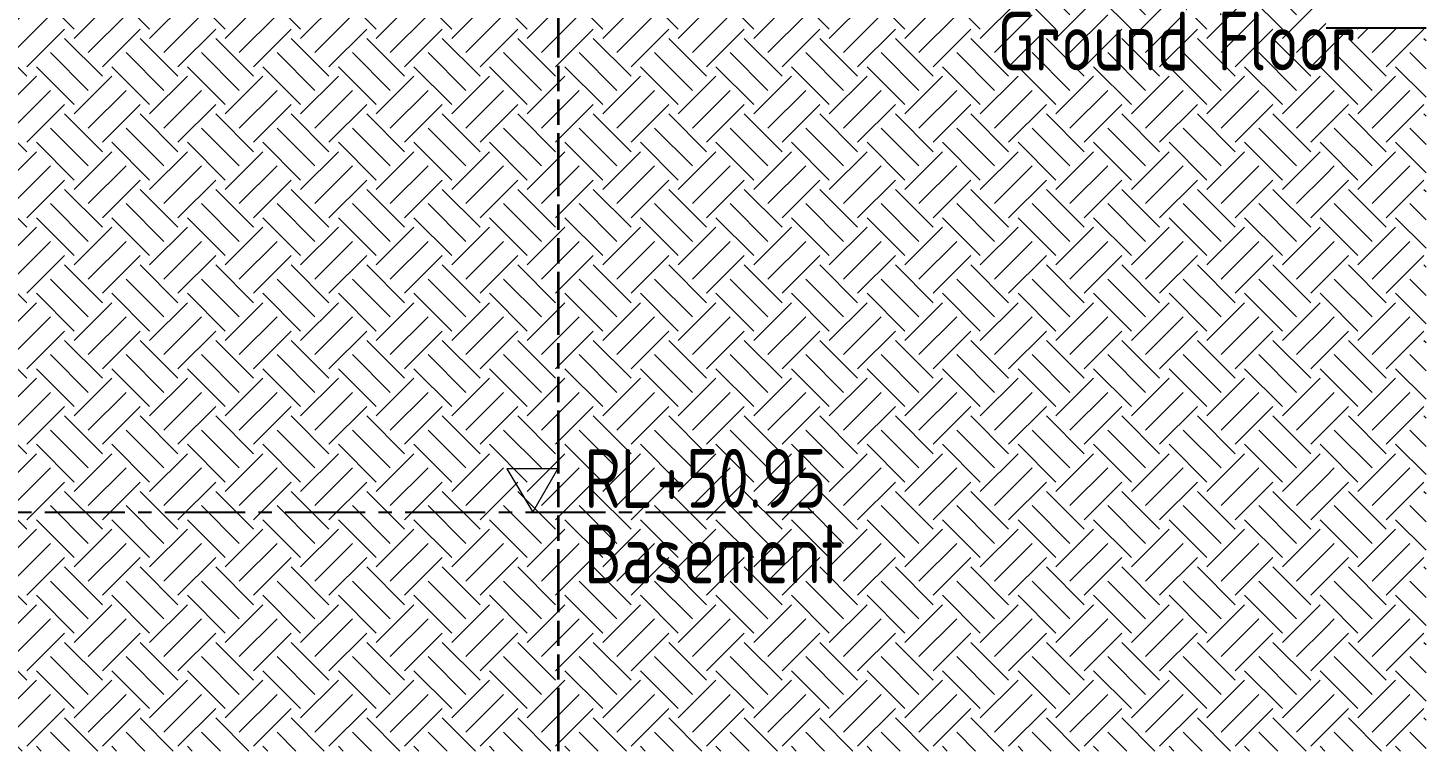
# Model space of a CAD drawing. Header units: millimetres. Extents: x -39027 to 364494, y -35256 to 94895.
# Drawn here: x 327763 to 336076, y 26158 to 30459 of the extents above; entities that cross this region are included whole.
import ezdxf

# ---------------------------------------------------------------- set-up
doc = ezdxf.new("R2010")
doc.units = ezdxf.units.MM
doc.header["$LTSCALE"] = 25
doc.linetypes.add('BG_Double Dash', pattern=[33, 15, -2, 6, -2, 6, -2])
doc.linetypes.add('CENTER2', pattern=[28.575, 19.05, -3.175, 3.175, -3.175])
for name, color, linetype, lineweight in [('A-DETL', 90, 'Continuous', 9), ('A-FLOR-LEVL', 51, 'Continuous', 5), ('C-TOPO', 251, 'Continuous', 9)]:
    doc.layers.add(name, color=color, linetype=linetype, lineweight=lineweight)
doc.layers.add('Grid-18', color=6, linetype='CENTER2')
doc.styles.add('ISOCPEUR', font='isocpeur.ttf', dxfattribs={"width": 0.75, "height": 500})
pattern_1 = [(45, (193501.8, 32921.42), (3e-14, 449.0128), [317.5, -317.5]), (45, (193417.6, 33005.6), (3e-14, 449.0128), [317.5, -317.5]), (45, (193333.43, 33089.8), (3e-14, 449.0128), [317.5, -317.5]), (315, (193557.93, 32921.42), (449.0128, 3e-14), [317.5, -317.5]), (315, (193642.12, 33005.6), (449.0128, 3e-14), [317.5, -317.5]), (315, (193726.3, 33089.8), (449.0128, 3e-14), [317.5, -317.5])]

# ---------------------------------------------------------------- blocks, each defined once
blk = doc.blocks.new('Level - BG_RL_LEVEL HEAD-184847-RAMP SECTION')
at = {"layer": 'A-FLOR-LEVL'}
for p, q in [((15698.2, 54258.2), (15851.8, 54000)), ((16000.9, 54258.2), (15698.2, 54258.2)), ((15851.8, 54000), (16000.9, 54258.2))]:
    blk.add_line(p, q, dxfattribs=at)

msp = doc.modelspace()

# ---------------------------------------------------------------- hatches: boundary and pattern name
at = {"layer": 'C-TOPO'}
h = msp.add_hatch(dxfattribs=at)
h.set_pattern_fill('FP_38', color=256, style=0, pattern_type=2)
h.set_pattern_definition(pattern_1)
h.paths.add_polyline_path([(331490.6, 26158.1), (335481.4, 26158.1), (335481.4, 30458.7), (335480, 30458.7), (335479.3, 30634.3), (331640.2, 30773.4), (330807.3, 30828.7), (327062.3, 30828.7), (327062.3, 27578.7), (327058.6, 27578.7), (327058.6, 27428.7), (327062.3, 27428.7), (327062.3, 27408.7), (327058.6, 27408.7), (327058.6, 26158.1), (329788.7, 26158.1)], flags=0)
h = msp.add_hatch(dxfattribs=at)
h.set_pattern_fill('FP_38', color=256, style=0, pattern_type=2)
h.set_pattern_definition(pattern_1)
h.paths.add_polyline_path([(336076, 26158.1), (336076, 30458.6), (335481.4, 30458.6), (335481.4, 26158.1)], flags=0)

# ---------------------------------------------------------------- linework, layer by layer
at = {"layer": 'A-DETL', "linetype": 'BG_Double Dash', "lineweight": 35}
msp.add_line((330917.6, 26158.1), (330917.6, 39042.3), dxfattribs=at)
at = {"layer": 'C-TOPO', "lineweight": 25}
msp.add_line((335481.4, 30458.6), (336076, 30458.6), dxfattribs=at)
at = {"layer": 'C-TOPO'}
msp.add_line((336076, 30458.6), (335481.4, 30458.6), dxfattribs=at)
at = {"layer": 'Grid-18'}
msp.add_line((301431.4, 27578.7), (332435, 27578.7), dxfattribs=at)

# ---------------------------------------------------------------- block references
at = {"layer": 'A-FLOR-LEVL'}
msp.add_blockref('Level - BG_RL_LEVEL HEAD-184847-RAMP SECTION', (314913, -26421.3), dxfattribs=at)

# ---------------------------------------------------------------- texts
at = {"layer": 'A-FLOR-LEVL', "char_height": 350, "attachment_point": 1, "line_spacing_factor": 1.153846, "style": 'ISOCPEUR'}
for s, insert, width in [('Ground Floor', (333526.7, 30555.3), 2473.678), ('RL', (331071.3, 27954.1), 470.377), ('+50.95', (331500.1, 27955.1), 1184.342), ('Basement', (331071.3, 27505.3), 1814.311)]:
    msp.add_mtext(s, dxfattribs=dict(at, insert=insert, width=width))

doc.saveas('drawing.dxf')
